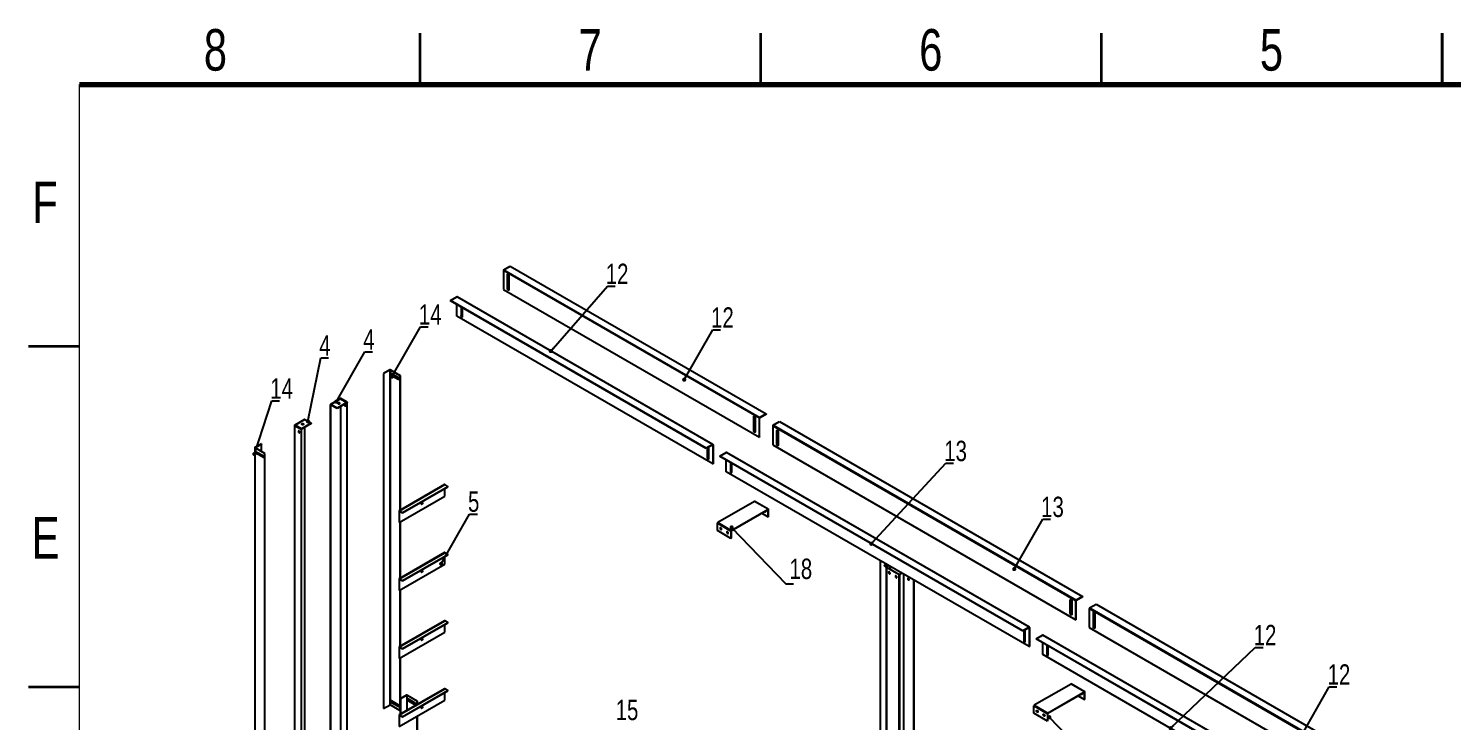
# Model space of a CAD drawing. Header units: millimetres. Extents: x 1982 to 4155, y 618 to 1642.
# Drawn here: x 1981.7 to 2238.1, y 852.7 to 977.5 of the extents above; entities that cross this region are included whole.
import ezdxf

# ---------------------------------------------------------------- set-up
doc = ezdxf.new("R2010")
doc.units = ezdxf.units.MM
doc.styles.add('SLDTEXTSTYLE0', font='TXT', dxfattribs={"width": 0.75})
doc.dimstyles.new('SLDDIMSTYLE0', dxfattribs={"dimscale": 1.5, "dimtxt": 2.116667, "dimasz": 1.5, "dimexe": 0, "dimexo": 0.0625, "dimgap": 0.529167, "dimtad": 1, "dimdec": 0, "dimlfac": 35, "dimrnd": 1e-09, "dimzin": 12, "dimdsep": 46, "dimtxsty": 'SLDTEXTSTYLE0', "dimcen": 0.09, "dimadec": 0, "dimazin": 3, "dimtfac": 1, "dimtdec": 0, "dimtofl": 0, "dimtmove": 0, "dimatfit": 3, "dimfxl": 1, "dimfrac": 2, "dimtolj": 1, "dimtzin": 12, "dimarcsym": 0})

msp = doc.modelspace()

# ---------------------------------------------------------------- linework, layer by layer
at = {"color": 7, "linetype": 'Continuous', "lineweight": 35}
for p, q in [((2052.268, 967.433), (2052.268, 976.632)), ((2113.595, 967.433), (2113.595, 976.632)), ((2174.923, 967.433), (2174.923, 976.632)), ((2236.251, 976.632), (2236.251, 967.433)), ((2236.251, 967.433), (2236.251, 976.632)), ((1990.94, 920.211), (1981.741, 920.211)), ((1990.94, 858.883), (1981.741, 858.883))]:
    msp.add_line(p, q, dxfattribs=at)
at = {"color": 7, "linetype": 'Continuous', "lineweight": 18}
msp.add_line((1990.94, 627.678), (1990.94, 967.433), dxfattribs=at)
at = {"color": 7, "linetype": 'Continuous', "lineweight": 70}
msp.add_line((1990.94, 967.433), (2481.562, 967.433), dxfattribs=at)
at = {"color": 7, "linetype": 'Continuous', "lineweight": 25}
for p, q in [((2113.318, 907.337), (2067.255, 933.929)), ((2067.255, 933.929), (2067.255, 930.508)), ((2067.323, 934.046), (2068.467, 934.707)), ((2067.323, 934.046), (2113.386, 907.455)), ((2068.036, 933.259), (2067.99, 933.233)), ((2067.99, 930.608), (2067.99, 933.233)), ((2068.036, 930.635), (2068.036, 933.259)), ((2068.467, 934.707), (2114.53, 908.115)), ((2068.036, 930.635), (2067.99, 930.608)), ((2068.248, 933.084), (2068.248, 930.46)), ((2057.709, 928.496), (2058.854, 929.157)), ((2057.709, 928.496), (2057.709, 928.444)), ((2103.772, 901.905), (2057.709, 928.496)), ((2103.772, 901.852), (2057.709, 928.444)), ((2104.917, 902.565), (2058.854, 929.157)), ((2104.965, 902.57), (2058.902, 929.162)), ((2067.255, 930.508), (2113.318, 903.916)), ((2058.876, 925.67), (2058.876, 927.77)), ((2104.939, 899.079), (2058.876, 925.67)), ((2059.611, 927.346), (2059.611, 925.771)), ((2059.611, 925.771), (2059.656, 925.797)), ((2059.656, 927.32), (2059.656, 925.797)), ((2059.869, 925.622), (2059.869, 927.197)), ((2046.781, 916.045), (2045.636, 915.385)), ((2045.636, 915.385), (2045.636, 855.089)), ((2045.636, 915.385), (2045.682, 915.358)), ((2046.826, 916.019), (2045.682, 915.358)), ((2045.682, 915.358), (2045.682, 855.063)), ((2046.826, 916.019), (2046.781, 916.045)), ((2046.826, 916.019), (2046.826, 855.723)), ((2046.871, 916.019), (2046.916, 916.045)), ((2046.871, 916.019), (2048.621, 915.008)), ((2046.871, 855.723), (2046.871, 916.019)), ((2046.916, 916.045), (2048.667, 915.035)), ((2048.318, 914.632), (2047.106, 915.332)), ((2047.106, 915.035), (2047.152, 915.061)), ((2047.106, 915.035), (2048.318, 914.335)), ((2047.152, 915.061), (2048.364, 914.361)), ((2048.318, 914.335), (2048.364, 914.361)), ((2048.621, 915.008), (2048.667, 915.035)), ((2048.621, 915.008), (2048.621, 890.723)), ((2048.667, 915.035), (2048.667, 890.749)), ((2037.877, 910.807), (2036.126, 909.796)), ((2037.924, 910.802), (2036.174, 909.791)), ((2039.069, 910.141), (2037.318, 909.131)), ((2037.902, 910.815), (2037.857, 910.841)), ((2037.857, 910.841), (2037.857, 910.795)), ((2037.902, 910.815), (2037.902, 910.81)), ((2037.924, 910.802), (2039.069, 910.141)), ((2037.947, 910.815), (2037.992, 910.841)), ((2039.091, 910.154), (2037.947, 910.815)), ((2037.947, 910.789), (2037.947, 910.815)), ((2039.137, 910.18), (2037.992, 910.841)), ((2039.069, 910.141), (2039.069, 910.089)), ((2039.137, 910.18), (2039.091, 910.154)), ((2039.091, 849.858), (2039.091, 910.154)), ((2039.137, 849.885), (2039.137, 910.18)), ((2036.152, 909.726), (2036.106, 909.752)), ((2036.106, 849.613), (2036.106, 909.752)), ((2036.152, 909.726), (2036.174, 909.739)), ((2036.152, 849.587), (2036.152, 909.726)), ((2037.318, 909.131), (2036.174, 909.791)), ((2036.174, 909.739), (2036.174, 909.791)), ((2037.318, 909.078), (2036.174, 909.739)), ((2039.069, 910.089), (2037.318, 909.078)), ((2037.318, 909.131), (2037.318, 909.078)), ((2037.902, 909.415), (2037.902, 850.597)), ((2037.947, 850.546), (2037.947, 909.441)), ((2112.371, 907.665), (2112.326, 907.638)), ((2112.326, 905.014), (2112.326, 907.638)), ((2112.371, 905.04), (2112.371, 907.665)), ((2114.53, 908.115), (2113.386, 907.455)), ((2114.53, 908.063), (2113.386, 907.402)), ((2114.53, 908.115), (2114.53, 908.063)), ((2029.63, 906.069), (2029.63, 845.773)), ((2029.704, 906.082), (2029.658, 906.108)), ((2029.704, 906.056), (2029.658, 906.03)), ((2029.658, 906.03), (2029.658, 845.734)), ((2029.658, 906.03), (2030.803, 905.369)), ((2031.429, 907.084), (2029.698, 906.085)), ((2029.704, 906.082), (2029.704, 906.078)), ((2029.704, 906.078), (2029.704, 906.056)), ((2029.704, 906.056), (2030.848, 905.396)), ((2031.477, 907.08), (2029.726, 906.069)), ((2030.871, 905.408), (2029.726, 906.069)), ((2029.726, 906.043), (2029.726, 906.069)), ((2030.803, 905.369), (2030.848, 905.396)), ((2030.803, 905.369), (2030.803, 845.074)), ((2030.848, 905.396), (2030.848, 845.1)), ((2030.871, 905.356), (2030.848, 905.369)), ((2032.621, 906.419), (2030.871, 905.408)), ((2032.621, 906.366), (2030.871, 905.356)), ((2030.871, 905.408), (2030.871, 905.356)), ((2031.454, 905.693), (2031.454, 846.875)), ((2031.477, 907.08), (2032.621, 906.419)), ((2032.621, 906.419), (2032.621, 906.366)), ((2112.371, 905.04), (2112.326, 905.014)), ((2112.583, 907.49), (2112.583, 904.865)), ((2113.364, 907.363), (2113.318, 907.337)), ((2113.318, 903.916), (2113.318, 907.337)), ((2113.364, 903.942), (2113.364, 907.363)), ((2113.386, 907.402), (2113.386, 907.455)), ((2170.291, 874.448), (2115.743, 905.938)), ((2115.743, 905.938), (2115.743, 902.516)), ((2115.81, 906.055), (2116.955, 906.716)), ((2115.81, 906.055), (2170.359, 874.565)), ((2116.523, 905.093), (2116.477, 905.067)), ((2116.477, 902.617), (2116.477, 905.067)), ((2116.523, 902.643), (2116.523, 905.093)), ((2116.955, 906.716), (2171.503, 875.226)), ((2023.663, 902.7), (2022.519, 902.039)), ((2023.708, 902.673), (2022.564, 902.013)), ((2023.663, 902.7), (2023.708, 902.673)), ((2023.708, 901.326), (2023.708, 902.673)), ((2104.917, 902.565), (2103.772, 901.905)), ((2104.917, 902.513), (2103.772, 901.852)), ((2104.917, 902.513), (2104.917, 902.565)), ((2104.917, 902.513), (2104.939, 902.5)), ((2104.939, 902.5), (2104.984, 902.526)), ((2104.939, 902.5), (2104.939, 899.079)), ((2104.984, 902.526), (2104.984, 899.105)), ((2113.364, 903.942), (2113.318, 903.916)), ((2115.743, 902.516), (2170.291, 871.026)), ((2116.523, 902.643), (2116.477, 902.617)), ((2116.735, 904.918), (2116.735, 902.468)), ((2022.49, 902), (2022.49, 841.704)), ((2022.564, 902.013), (2022.519, 902.039)), ((2022.564, 901.987), (2022.519, 901.961)), ((2024.269, 900.95), (2022.519, 901.961)), ((2022.519, 901.961), (2022.519, 841.665)), ((2022.564, 901.987), (2022.564, 902.013)), ((2024.314, 900.976), (2022.564, 901.987)), ((2022.754, 901.274), (2023.966, 900.574)), ((2022.799, 901.002), (2022.754, 900.976)), ((2023.966, 900.276), (2022.754, 900.976)), ((2024.011, 900.303), (2022.799, 901.002)), ((2023.708, 900.478), (2023.708, 900.723)), ((2024.011, 900.303), (2023.966, 900.276)), ((2024.314, 900.976), (2024.269, 900.95)), ((2024.269, 840.654), (2024.269, 900.95)), ((2024.314, 840.681), (2024.314, 900.976)), ((2103.772, 901.905), (2103.772, 901.852)), ((2103.947, 901.953), (2103.947, 900.177)), ((2103.947, 900.177), (2103.992, 900.203)), ((2103.992, 901.979), (2103.992, 900.203)), ((2104.204, 900.028), (2104.204, 902.102)), ((2106.197, 900.505), (2107.341, 901.166)), ((2106.197, 900.505), (2106.197, 900.453)), ((2160.745, 869.015), (2106.197, 900.505)), ((2160.745, 868.963), (2106.197, 900.453)), ((2161.889, 869.676), (2107.341, 901.166)), ((2161.937, 869.681), (2107.389, 901.171)), ((2104.939, 899.079), (2104.984, 899.105)), ((2107.363, 897.679), (2107.363, 899.779)), ((2161.912, 866.189), (2107.363, 897.679)), ((2108.098, 899.355), (2108.098, 897.78)), ((2108.098, 897.78), (2108.144, 897.806)), ((2108.144, 899.329), (2108.144, 897.806)), ((2108.356, 897.631), (2108.356, 899.206)), ((2056.65, 895.358), (2048.468, 890.634)), ((2048.516, 890.629), (2056.698, 895.353)), ((2049.054, 890.319), (2057.236, 895.042)), ((2049.054, 890.266), (2057.236, 894.99)), ((2057.236, 895.042), (2056.698, 895.353)), ((2057.236, 895.042), (2057.236, 894.99)), ((2048.494, 888.543), (2056.676, 893.266)), ((2056.676, 893.266), (2056.676, 894.666)), ((2112.463, 892.343), (2105.84, 888.52)), ((2114.887, 890.944), (2112.463, 892.343)), ((2114.935, 890.949), (2112.51, 892.348)), ((2048.494, 890.564), (2048.448, 890.59)), ((2048.448, 890.59), (2048.448, 888.569)), ((2048.494, 890.564), (2048.516, 890.577)), ((2048.494, 890.564), (2048.494, 888.543)), ((2048.516, 890.629), (2049.054, 890.319)), ((2048.516, 890.577), (2048.516, 890.629)), ((2048.516, 890.577), (2049.054, 890.266)), ((2049.054, 890.319), (2049.054, 890.266)), ((2108.265, 887.121), (2114.887, 890.944)), ((2108.265, 887.068), (2114.887, 890.891)), ((2113.742, 890.231), (2114.909, 889.557)), ((2114.887, 890.891), (2114.887, 890.944)), ((2114.887, 890.891), (2114.909, 890.878)), ((2114.909, 890.878), (2114.955, 890.905)), ((2114.909, 889.557), (2114.909, 890.878)), ((2114.955, 889.583), (2114.955, 890.905)), ((2048.448, 888.569), (2048.494, 888.543)), ((2048.621, 888.616), (2048.621, 878.475)), ((2048.667, 888.643), (2048.667, 878.501)), ((2108.197, 887.003), (2105.772, 888.403)), ((2105.772, 887.082), (2105.772, 888.403)), ((2108.197, 885.682), (2105.772, 887.082)), ((2105.84, 888.52), (2108.265, 887.121)), ((2108.265, 887.068), (2108.265, 887.121)), ((2114.955, 889.583), (2114.909, 889.557)), ((2108.242, 887.03), (2108.197, 887.003)), ((2108.197, 887.003), (2108.197, 885.682)), ((2108.197, 885.682), (2108.242, 885.708)), ((2108.242, 887.03), (2108.242, 885.708)), ((2056.65, 883.11), (2048.468, 878.386)), ((2048.516, 878.381), (2056.698, 883.105)), ((2049.054, 878.071), (2057.236, 882.794)), ((2049.054, 878.018), (2057.236, 882.742)), ((2056.676, 881.018), (2056.676, 882.418)), ((2057.236, 882.794), (2056.698, 883.105)), ((2057.236, 882.794), (2057.236, 882.742)), ((2048.494, 876.295), (2056.676, 881.018)), ((2135.088, 881.674), (2135.088, 821.674)), ((2136.158, 880.518), (2136.158, 820.222)), ((2136.186, 880.557), (2136.604, 880.799)), ((2136.231, 880.531), (2136.186, 880.557)), ((2136.231, 880.505), (2136.186, 880.479)), ((2136.186, 880.479), (2136.186, 820.183)), ((2136.186, 880.479), (2138.475, 879.158)), ((2136.231, 880.531), (2136.65, 880.773)), ((2136.231, 880.505), (2136.231, 880.531)), ((2136.231, 880.505), (2138.52, 879.184)), ((2136.884, 880.129), (2136.884, 880.638)), ((2136.912, 880.112), (2136.912, 880.621)), ((2138.983, 879.426), (2138.565, 879.184)), ((2139.029, 879.399), (2138.61, 879.158)), ((2048.494, 878.316), (2048.448, 878.342)), ((2048.448, 878.342), (2048.448, 876.321)), ((2048.494, 878.316), (2048.516, 878.329)), ((2048.494, 878.316), (2048.494, 876.295)), ((2048.516, 878.381), (2049.054, 878.071)), ((2048.516, 878.329), (2048.516, 878.381)), ((2048.516, 878.329), (2049.054, 878.018)), ((2049.054, 878.071), (2049.054, 878.018)), ((2138.52, 879.184), (2138.475, 879.158)), ((2138.475, 818.862), (2138.475, 879.158)), ((2138.565, 879.184), (2138.61, 879.158)), ((2138.61, 818.862), (2138.61, 879.158)), ((2139.262, 879.264), (2139.262, 819.239)), ((2139.307, 819.239), (2139.307, 879.239)), ((2141.058, 878.228), (2141.058, 818.228)), ((2141.103, 878.202), (2141.103, 818.254)), ((2048.448, 876.321), (2048.494, 876.295)), ((2048.621, 876.368), (2048.621, 866.227)), ((2048.667, 876.395), (2048.667, 866.253)), ((2169.344, 874.6), (2169.298, 874.574)), ((2169.298, 872.124), (2169.298, 874.574)), ((2169.344, 872.151), (2169.344, 874.6)), ((2169.556, 874.425), (2169.556, 871.976)), ((2170.336, 874.474), (2170.291, 874.448)), ((2170.291, 871.026), (2170.291, 874.448)), ((2170.336, 871.053), (2170.336, 874.474)), ((2171.503, 875.226), (2170.359, 874.565)), ((2171.503, 875.173), (2170.359, 874.513)), ((2170.359, 874.513), (2170.359, 874.565)), ((2171.503, 875.226), (2171.503, 875.173)), ((2169.344, 872.151), (2169.298, 872.124)), ((2218.778, 846.457), (2172.715, 873.048)), ((2172.715, 873.048), (2172.715, 869.627)), ((2172.783, 873.165), (2173.927, 873.826)), ((2172.783, 873.165), (2218.846, 846.574)), ((2173.496, 872.378), (2173.45, 872.352)), ((2173.45, 869.728), (2173.45, 872.352)), ((2173.496, 869.754), (2173.496, 872.378)), ((2173.708, 872.203), (2173.708, 869.579)), ((2173.927, 873.826), (2219.99, 847.235)), ((2056.65, 870.861), (2048.468, 866.138)), ((2048.516, 866.133), (2056.698, 870.857)), ((2049.054, 865.822), (2057.236, 870.546)), ((2049.054, 865.77), (2057.236, 870.493)), ((2056.676, 868.77), (2056.676, 870.17)), ((2057.236, 870.546), (2056.698, 870.857)), ((2057.236, 870.546), (2057.236, 870.493)), ((2161.889, 869.676), (2160.745, 869.015)), ((2161.889, 869.623), (2160.745, 868.963)), ((2160.965, 869.09), (2160.965, 867.313)), ((2161.177, 867.138), (2161.177, 869.212)), ((2161.889, 869.623), (2161.889, 869.676)), ((2161.889, 869.623), (2161.912, 869.61)), ((2161.912, 869.61), (2161.957, 869.637)), ((2161.912, 869.61), (2161.912, 866.189)), ((2161.957, 869.637), (2161.957, 866.215)), ((2170.336, 871.053), (2170.291, 871.026)), ((2172.715, 869.627), (2218.778, 843.035)), ((2173.496, 869.754), (2173.45, 869.728)), ((2048.494, 864.046), (2056.676, 868.77)), ((2160.745, 869.015), (2160.745, 868.963)), ((2160.919, 869.063), (2160.919, 867.287)), ((2160.919, 867.287), (2160.965, 867.313)), ((2163.169, 867.616), (2164.314, 868.276)), ((2209.232, 841.024), (2163.169, 867.616)), ((2163.169, 867.616), (2163.169, 867.563)), ((2209.232, 840.972), (2163.169, 867.563)), ((2210.377, 841.685), (2164.314, 868.276)), ((2164.336, 864.79), (2164.336, 866.89)), ((2210.425, 841.689), (2164.362, 868.281)), ((2048.494, 866.068), (2048.448, 866.094)), ((2048.448, 866.094), (2048.448, 864.073)), ((2048.448, 864.073), (2048.494, 864.046)), ((2048.494, 866.068), (2048.516, 866.081)), ((2048.494, 866.068), (2048.494, 864.046)), ((2048.516, 866.133), (2049.054, 865.822)), ((2048.516, 866.081), (2048.516, 866.133)), ((2048.516, 866.081), (2049.054, 865.77)), ((2048.621, 864.12), (2048.621, 854.713)), ((2048.667, 864.146), (2048.667, 854.739)), ((2049.054, 865.822), (2049.054, 865.77)), ((2161.912, 866.189), (2161.957, 866.215)), ((2210.399, 838.198), (2164.336, 864.79)), ((2165.071, 866.465), (2165.071, 864.89)), ((2165.071, 864.89), (2165.116, 864.917)), ((2165.116, 866.439), (2165.116, 864.917)), ((2165.328, 864.742), (2165.328, 866.317)), ((2169.435, 859.454), (2162.813, 855.631)), ((2171.859, 858.054), (2169.435, 859.454)), ((2171.907, 858.059), (2169.483, 859.459)), ((2048.318, 855.736), (2047.106, 856.436)), ((2056.65, 858.613), (2048.468, 853.89)), ((2048.494, 851.798), (2056.676, 856.522)), ((2048.516, 853.885), (2056.698, 858.609)), ((2049.808, 857.445), (2048.667, 856.786)), ((2048.667, 856.782), (2048.709, 856.758)), ((2049.854, 857.418), (2048.709, 856.758)), ((2048.709, 856.758), (2048.709, 854.029)), ((2049.054, 853.574), (2057.236, 858.298)), ((2049.054, 853.522), (2057.236, 858.245)), ((2049.854, 857.418), (2049.808, 857.445)), ((2049.854, 857.418), (2049.854, 854.69)), ((2049.898, 857.418), (2049.944, 857.445)), ((2049.898, 857.418), (2051.649, 856.408)), ((2049.898, 854.716), (2049.898, 857.418)), ((2049.944, 857.445), (2051.694, 856.434)), ((2051.346, 856.032), (2050.134, 856.731)), ((2050.134, 856.434), (2050.179, 856.46)), ((2050.134, 856.434), (2051.346, 855.734)), ((2050.179, 856.46), (2051.391, 855.761)), ((2051.649, 856.408), (2051.694, 856.434)), ((2051.649, 856.408), (2051.649, 855.726)), ((2051.694, 856.434), (2051.694, 855.752)), ((2056.676, 856.522), (2056.676, 857.922)), ((2057.236, 858.298), (2056.698, 858.609)), ((2057.236, 858.298), (2057.236, 858.245)), ((2165.237, 854.231), (2171.859, 858.054)), ((2165.237, 854.179), (2171.859, 858.002)), ((2170.715, 857.341), (2171.882, 856.667)), ((2171.859, 858.002), (2171.859, 858.054)), ((2171.859, 858.002), (2171.882, 857.989)), ((2171.882, 857.989), (2171.927, 858.015)), ((2171.882, 856.667), (2171.882, 857.989)), ((2171.927, 856.694), (2171.882, 856.667)), ((2171.927, 856.694), (2171.927, 858.015)), ((2045.636, 855.089), (2045.682, 855.063)), ((2045.682, 855.063), (2046.826, 855.723)), ((2048.621, 854.713), (2046.871, 855.723)), ((2047.106, 856.139), (2047.152, 856.165)), ((2047.106, 856.139), (2048.318, 855.439)), ((2047.152, 856.165), (2048.364, 855.465)), ((2048.318, 855.439), (2048.364, 855.465)), ((2048.494, 853.82), (2048.448, 853.846)), ((2048.448, 853.846), (2048.448, 851.825)), ((2048.494, 853.82), (2048.516, 853.833)), ((2048.494, 853.82), (2048.494, 851.798)), ((2048.516, 853.885), (2049.054, 853.574)), ((2048.516, 853.833), (2048.516, 853.885)), ((2048.516, 853.833), (2049.054, 853.522)), ((2048.621, 854.713), (2048.667, 854.739)), ((2048.664, 854.737), (2048.664, 854.003)), ((2051.346, 855.734), (2051.391, 855.761)), ((2165.169, 854.114), (2162.745, 855.513)), ((2162.745, 854.192), (2162.745, 855.513)), ((2165.169, 852.792), (2162.745, 854.192)), ((2162.813, 855.631), (2165.237, 854.231)), ((2165.215, 854.14), (2165.169, 854.114)), ((2165.169, 854.114), (2165.169, 852.792)), ((2165.215, 854.14), (2165.215, 852.819)), ((2165.237, 854.179), (2165.237, 854.231)), ((2049.054, 853.574), (2049.054, 853.522)), ((2051.649, 853.62), (2051.649, 843.478)), ((2051.694, 853.646), (2051.694, 843.504)), ((2165.169, 852.792), (2165.215, 852.819))]:
    msp.add_line(p, q, dxfattribs=at)
at = {"color": 7, "linetype": 'Continuous', "lineweight": 25, "flags": 128}
for points in [[(2067.99, 933.233), (2067.996, 933.275), (2068.015, 933.306), (2068.043, 933.323), (2068.079, 933.323), (2068.119, 933.307), (2068.159, 933.277), (2068.195, 933.235), (2068.223, 933.186), (2068.241, 933.134), (2068.248, 933.084)], [(2068.036, 933.259), (2068.042, 933.301), (2068.053, 933.324)], [(2068.23, 930.394), (2068.204, 930.396), (2068.164, 930.411), (2068.125, 930.442), (2068.089, 930.484), (2068.06, 930.533), (2068.042, 930.585), (2068.036, 930.635)], [(2068.248, 930.46), (2068.241, 930.417), (2068.223, 930.386), (2068.195, 930.37), (2068.159, 930.37), (2068.119, 930.385), (2068.079, 930.415), (2068.043, 930.457), (2068.015, 930.507), (2067.996, 930.559), (2067.99, 930.608)], [(2059.611, 925.771), (2059.617, 925.721), (2059.636, 925.669), (2059.664, 925.62), (2059.7, 925.578), (2059.74, 925.548), (2059.78, 925.532), (2059.815, 925.533), (2059.844, 925.549), (2059.862, 925.58), (2059.869, 925.622)], [(2059.656, 925.797), (2059.663, 925.748), (2059.681, 925.696), (2059.709, 925.646), (2059.745, 925.604), (2059.785, 925.574), (2059.825, 925.559), (2059.851, 925.557)], [(2047.106, 915.332), (2047.066, 915.348), (2047.031, 915.347), (2047.002, 915.331), (2046.984, 915.3), (2046.977, 915.258), (2046.984, 915.208), (2047.002, 915.156), (2047.031, 915.107), (2047.066, 915.065), (2047.106, 915.035)], [(2047.041, 915.349), (2047.029, 915.326), (2047.023, 915.284), (2047.029, 915.234), (2047.047, 915.182), (2047.076, 915.133), (2047.112, 915.091), (2047.152, 915.061)], [(2048.318, 914.335), (2048.358, 914.319), (2048.394, 914.319), (2048.423, 914.336), (2048.441, 914.367), (2048.447, 914.409), (2048.441, 914.459), (2048.423, 914.511), (2048.394, 914.56), (2048.358, 914.602), (2048.318, 914.632)], [(2048.364, 914.361), (2048.404, 914.345), (2048.429, 914.344)], [(2037.75, 909.931), (2037.782, 909.956), (2037.8, 909.986), (2037.802, 910.017), (2037.788, 910.047), (2037.759, 910.074), (2037.718, 910.094), (2037.669, 910.107), (2037.615, 910.11), (2037.561, 910.105), (2037.513, 910.09), (2037.475, 910.068), (2037.449, 910.04), (2037.439, 910.009), (2037.445, 909.978), (2037.467, 909.949), (2037.503, 909.926), (2037.549, 909.909), (2037.601, 909.901), (2037.655, 909.902), (2037.707, 909.912), (2037.75, 909.931)], [(2037.798, 909.979), (2037.788, 909.995), (2037.759, 910.021), (2037.718, 910.042), (2037.669, 910.054), (2037.615, 910.058), (2037.561, 910.052), (2037.513, 910.037), (2037.475, 910.015), (2037.449, 909.988), (2037.445, 909.979)], [(2038.871, 909.581), (2038.866, 909.54), (2038.849, 909.51), (2038.823, 909.493), (2038.79, 909.49), (2038.752, 909.501), (2038.714, 909.527), (2038.678, 909.564), (2038.648, 909.609), (2038.627, 909.658), (2038.615, 909.707), (2038.615, 909.751), (2038.627, 909.787), (2038.648, 909.811), (2038.678, 909.821), (2038.714, 909.817), (2038.752, 909.798), (2038.79, 909.767), (2038.823, 909.725), (2038.849, 909.678), (2038.866, 909.628), (2038.871, 909.581)], [(2038.854, 909.516), (2038.835, 909.516), (2038.798, 909.528), (2038.759, 909.553), (2038.724, 909.59), (2038.694, 909.635), (2038.672, 909.684), (2038.661, 909.733), (2038.661, 909.777), (2038.672, 909.813), (2038.677, 909.821)], [(2112.326, 907.638), (2112.332, 907.681), (2112.35, 907.712), (2112.379, 907.728), (2112.415, 907.729), (2112.455, 907.713), (2112.494, 907.683), (2112.53, 907.641), (2112.559, 907.591), (2112.577, 907.539), (2112.583, 907.49)], [(2112.371, 907.665), (2112.378, 907.707), (2112.389, 907.73)], [(2030.583, 904.796), (2030.577, 904.843), (2030.561, 904.893), (2030.535, 904.94), (2030.501, 904.982), (2030.464, 905.013), (2030.426, 905.032), (2030.39, 905.037), (2030.36, 905.026), (2030.338, 905.002), (2030.327, 904.966), (2030.327, 904.922), (2030.338, 904.873), (2030.36, 904.824), (2030.39, 904.779), (2030.426, 904.742), (2030.464, 904.717), (2030.501, 904.705), (2030.535, 904.708), (2030.561, 904.725), (2030.577, 904.756), (2030.583, 904.796)], [(2030.389, 905.036), (2030.384, 905.028), (2030.372, 904.992), (2030.372, 904.948), (2030.384, 904.899), (2030.405, 904.85), (2030.435, 904.805), (2030.471, 904.768), (2030.509, 904.743), (2030.547, 904.731), (2030.565, 904.731)], [(2031.235, 906.17), (2031.191, 906.151), (2031.14, 906.141), (2031.086, 906.14), (2031.033, 906.148), (2030.987, 906.164), (2030.952, 906.188), (2030.93, 906.217), (2030.924, 906.248), (2030.934, 906.279), (2030.959, 906.306), (2030.998, 906.329), (2031.046, 906.343), (2031.099, 906.349), (2031.153, 906.346), (2031.203, 906.333), (2031.244, 906.313), (2031.273, 906.286), (2031.287, 906.256), (2031.285, 906.224), (2031.267, 906.195), (2031.235, 906.17)], [(2030.977, 906.266), (2030.945, 906.241), (2030.93, 906.218)], [(2031.282, 906.218), (2031.282, 906.219), (2031.26, 906.247), (2031.225, 906.271), (2031.179, 906.288), (2031.126, 906.296), (2031.072, 906.295), (2031.021, 906.284), (2030.977, 906.266)], [(2112.583, 904.865), (2112.577, 904.823), (2112.559, 904.792), (2112.53, 904.776), (2112.494, 904.775), (2112.455, 904.791), (2112.415, 904.821), (2112.379, 904.863), (2112.35, 904.912), (2112.332, 904.964), (2112.326, 905.014)], [(2112.565, 904.8), (2112.54, 904.801), (2112.5, 904.817), (2112.46, 904.847), (2112.424, 904.889), (2112.396, 904.939), (2112.378, 904.991), (2112.371, 905.04)], [(2116.477, 905.067), (2116.484, 905.109), (2116.502, 905.14), (2116.531, 905.156), (2116.566, 905.157), (2116.606, 905.141), (2116.646, 905.111), (2116.682, 905.069), (2116.71, 905.02), (2116.729, 904.968), (2116.735, 904.918)], [(2116.523, 905.093), (2116.529, 905.135), (2116.541, 905.158)], [(2116.735, 902.468), (2116.729, 902.426), (2116.71, 902.395), (2116.682, 902.379), (2116.646, 902.378), (2116.606, 902.394), (2116.566, 902.424), (2116.531, 902.466), (2116.502, 902.516), (2116.484, 902.568), (2116.477, 902.617)], [(2116.717, 902.403), (2116.692, 902.405), (2116.652, 902.42), (2116.612, 902.451), (2116.576, 902.492), (2116.548, 902.542), (2116.529, 902.594), (2116.523, 902.643)], [(2022.754, 900.976), (2022.714, 901.006), (2022.678, 901.048), (2022.65, 901.098), (2022.631, 901.15), (2022.625, 901.199), (2022.631, 901.242), (2022.65, 901.272), (2022.678, 901.289), (2022.714, 901.289), (2022.754, 901.274)], [(2022.799, 901.002), (2022.759, 901.033), (2022.724, 901.075), (2022.695, 901.124), (2022.677, 901.176), (2022.67, 901.225), (2022.677, 901.268), (2022.688, 901.291)], [(2023.966, 900.574), (2024.006, 900.544), (2024.042, 900.502), (2024.07, 900.452), (2024.088, 900.4), (2024.095, 900.351), (2024.088, 900.308), (2024.07, 900.278), (2024.042, 900.261), (2024.006, 900.261), (2023.966, 900.276)], [(2024.077, 900.285), (2024.051, 900.287), (2024.011, 900.303)], [(2103.947, 900.177), (2103.953, 900.127), (2103.971, 900.075), (2104, 900.026), (2104.036, 899.984), (2104.075, 899.954), (2104.115, 899.938), (2104.151, 899.938), (2104.18, 899.955), (2104.198, 899.986), (2104.204, 900.028)], [(2103.992, 900.203), (2103.998, 900.153), (2104.017, 900.101), (2104.045, 900.052), (2104.081, 900.01), (2104.121, 899.98), (2104.161, 899.964), (2104.186, 899.963)], [(2108.098, 897.78), (2108.105, 897.73), (2108.123, 897.678), (2108.151, 897.629), (2108.187, 897.587), (2108.227, 897.557), (2108.267, 897.541), (2108.303, 897.542), (2108.331, 897.558), (2108.35, 897.589), (2108.356, 897.631)], [(2108.144, 897.806), (2108.15, 897.757), (2108.168, 897.705), (2108.197, 897.655), (2108.233, 897.613), (2108.273, 897.583), (2108.312, 897.567), (2108.338, 897.566)], [(2052.585, 892.068), (2052.617, 892.08), (2052.645, 892.079), (2052.667, 892.064), (2052.68, 892.037), (2052.683, 892.002), (2052.675, 891.961), (2052.657, 891.919), (2052.632, 891.881), (2052.601, 891.851), (2052.568, 891.833), (2052.538, 891.827), (2052.512, 891.835), (2052.495, 891.856), (2052.487, 891.888), (2052.489, 891.927), (2052.502, 891.969), (2052.524, 892.009), (2052.553, 892.043), (2052.585, 892.068)], [(2052.496, 891.853), (2052.507, 891.854), (2052.539, 891.867)], [(2052.539, 891.867), (2052.571, 891.891), (2052.6, 891.926), (2052.622, 891.966), (2052.635, 892.008), (2052.637, 892.047), (2052.629, 892.078), (2052.628, 892.081)], [(2114.303, 890.458), (2114.265, 890.487), (2114.238, 890.517)], [(2114.414, 890.618), (2114.415, 890.617), (2114.429, 890.567), (2114.432, 890.522), (2114.423, 890.483), (2114.404, 890.456), (2114.376, 890.442), (2114.341, 890.443), (2114.303, 890.458)], [(2106.378, 887.58), (2106.341, 887.596), (2106.306, 887.596), (2106.278, 887.582), (2106.259, 887.555), (2106.25, 887.517), (2106.253, 887.471), (2106.267, 887.422), (2106.291, 887.373), (2106.323, 887.33), (2106.359, 887.296), (2106.398, 887.273), (2106.434, 887.265), (2106.466, 887.272), (2106.49, 887.293), (2106.504, 887.326), (2106.507, 887.368), (2106.498, 887.417), (2106.479, 887.466), (2106.451, 887.513), (2106.416, 887.552), (2106.378, 887.58)], [(2106.313, 887.597), (2106.304, 887.581), (2106.295, 887.543), (2106.298, 887.497), (2106.312, 887.448), (2106.336, 887.399), (2106.368, 887.356), (2106.405, 887.322), (2106.443, 887.3), (2106.48, 887.291), (2106.489, 887.292)], [(2107.591, 886.88), (2107.553, 886.896), (2107.518, 886.897), (2107.49, 886.883), (2107.471, 886.855), (2107.462, 886.817), (2107.465, 886.771), (2107.479, 886.722), (2107.503, 886.673), (2107.535, 886.63), (2107.571, 886.596), (2107.61, 886.574), (2107.647, 886.565), (2107.678, 886.572), (2107.702, 886.593), (2107.716, 886.626), (2107.719, 886.669), (2107.711, 886.717), (2107.691, 886.766), (2107.663, 886.813), (2107.629, 886.852), (2107.591, 886.88)], [(2107.525, 886.898), (2107.516, 886.882), (2107.508, 886.843), (2107.511, 886.797), (2107.525, 886.748), (2107.549, 886.7), (2107.58, 886.656), (2107.617, 886.622), (2107.655, 886.6), (2107.692, 886.592), (2107.702, 886.592)], [(2052.585, 879.82), (2052.617, 879.832), (2052.645, 879.831), (2052.667, 879.816), (2052.68, 879.789), (2052.683, 879.753), (2052.675, 879.713), (2052.657, 879.671), (2052.632, 879.633), (2052.601, 879.603), (2052.568, 879.585), (2052.538, 879.579), (2052.512, 879.587), (2052.495, 879.608), (2052.487, 879.64), (2052.489, 879.679), (2052.502, 879.721), (2052.524, 879.761), (2052.553, 879.795), (2052.585, 879.82)], [(2052.496, 879.605), (2052.507, 879.606), (2052.539, 879.619)], [(2052.539, 879.619), (2052.571, 879.643), (2052.6, 879.678), (2052.622, 879.718), (2052.635, 879.76), (2052.637, 879.798), (2052.629, 879.83), (2052.628, 879.833)], [(2135.868, 880.82), (2135.874, 880.86), (2135.89, 880.891), (2135.916, 880.908), (2135.95, 880.911), (2135.987, 880.899), (2136.025, 880.874), (2136.061, 880.837), (2136.091, 880.792), (2136.113, 880.743), (2136.124, 880.694), (2136.124, 880.65), (2136.113, 880.614), (2136.091, 880.59), (2136.061, 880.579), (2136.025, 880.584), (2135.987, 880.603), (2135.95, 880.634), (2135.916, 880.676), (2135.89, 880.723), (2135.874, 880.773), (2135.868, 880.82)], [(2135.931, 880.911), (2135.931, 880.91), (2135.917, 880.877), (2135.914, 880.835), (2135.922, 880.787), (2135.941, 880.737), (2135.97, 880.691), (2136.004, 880.651), (2136.042, 880.623)], [(2136.042, 880.623), (2136.08, 880.608), (2136.108, 880.606)], [(2136.724, 879.32), (2136.762, 879.304), (2136.797, 879.304), (2136.825, 879.317), (2136.844, 879.345), (2136.852, 879.383), (2136.85, 879.429), (2136.836, 879.478), (2136.812, 879.527), (2136.78, 879.57), (2136.743, 879.604), (2136.705, 879.627), (2136.668, 879.635), (2136.636, 879.628), (2136.613, 879.607), (2136.598, 879.574), (2136.596, 879.531), (2136.604, 879.483), (2136.623, 879.434), (2136.651, 879.387), (2136.686, 879.348), (2136.724, 879.32)], [(2136.659, 879.634), (2136.658, 879.633), (2136.644, 879.6), (2136.641, 879.558), (2136.65, 879.509), (2136.669, 879.46), (2136.697, 879.414), (2136.732, 879.374), (2136.77, 879.346)], [(2136.77, 879.346), (2136.807, 879.331), (2136.835, 879.329)], [(2137.936, 878.62), (2137.974, 878.605), (2138.009, 878.604), (2138.037, 878.618), (2138.056, 878.645), (2138.065, 878.683), (2138.062, 878.729), (2138.048, 878.779), (2138.024, 878.827), (2137.992, 878.87), (2137.955, 878.905), (2137.917, 878.927), (2137.88, 878.935), (2137.849, 878.928), (2137.825, 878.907), (2137.811, 878.874), (2137.808, 878.832), (2137.816, 878.783), (2137.836, 878.734), (2137.864, 878.688), (2137.898, 878.648), (2137.936, 878.62)], [(2137.871, 878.934), (2137.87, 878.934), (2137.856, 878.9), (2137.853, 878.858), (2137.862, 878.81), (2137.881, 878.76), (2137.909, 878.714), (2137.944, 878.675), (2137.982, 878.646)], [(2137.982, 878.646), (2138.02, 878.631), (2138.047, 878.629)], [(2140.277, 878.274), (2140.272, 878.322), (2140.255, 878.371), (2140.229, 878.419), (2140.196, 878.46), (2140.158, 878.491), (2140.12, 878.51), (2140.084, 878.515), (2140.054, 878.504), (2140.032, 878.48), (2140.021, 878.444), (2140.021, 878.4), (2140.032, 878.351), (2140.054, 878.302), (2140.084, 878.257), (2140.12, 878.22), (2140.158, 878.195), (2140.196, 878.183), (2140.229, 878.186), (2140.255, 878.204), (2140.272, 878.234), (2140.277, 878.274)], [(2140.083, 878.515), (2140.082, 878.514), (2140.068, 878.481), (2140.065, 878.438), (2140.074, 878.39), (2140.093, 878.34), (2140.121, 878.294), (2140.156, 878.255), (2140.194, 878.226)], [(2140.194, 878.226), (2140.232, 878.211), (2140.259, 878.209)], [(2169.298, 874.574), (2169.305, 874.616), (2169.323, 874.647), (2169.351, 874.664), (2169.387, 874.664), (2169.427, 874.648), (2169.467, 874.618), (2169.503, 874.576), (2169.531, 874.527), (2169.55, 874.475), (2169.556, 874.425)], [(2169.344, 874.6), (2169.35, 874.643), (2169.362, 874.665)], [(2169.556, 871.976), (2169.55, 871.933), (2169.531, 871.902), (2169.503, 871.886), (2169.467, 871.886), (2169.427, 871.901), (2169.387, 871.931), (2169.351, 871.973), (2169.323, 872.023), (2169.305, 872.075), (2169.298, 872.124)], [(2169.538, 871.91), (2169.512, 871.912), (2169.473, 871.927), (2169.433, 871.958), (2169.397, 872), (2169.368, 872.049), (2169.35, 872.101), (2169.344, 872.151)], [(2173.45, 872.352), (2173.456, 872.394), (2173.475, 872.425), (2173.503, 872.442), (2173.539, 872.442), (2173.579, 872.427), (2173.619, 872.396), (2173.655, 872.354), (2173.683, 872.305), (2173.701, 872.253), (2173.708, 872.203)], [(2173.496, 872.378), (2173.502, 872.421), (2173.513, 872.444)], [(2173.708, 869.579), (2173.701, 869.537), (2173.683, 869.506), (2173.655, 869.489), (2173.619, 869.489), (2173.579, 869.504), (2173.539, 869.535), (2173.503, 869.577), (2173.475, 869.626), (2173.456, 869.678), (2173.45, 869.728)], [(2173.69, 869.514), (2173.664, 869.515), (2173.624, 869.531), (2173.585, 869.561), (2173.549, 869.603), (2173.52, 869.652), (2173.502, 869.704), (2173.496, 869.754)], [(2052.585, 867.572), (2052.617, 867.584), (2052.645, 867.583), (2052.667, 867.568), (2052.68, 867.541), (2052.683, 867.505), (2052.675, 867.464), (2052.657, 867.423), (2052.632, 867.385), (2052.601, 867.355), (2052.568, 867.336), (2052.538, 867.331), (2052.512, 867.339), (2052.495, 867.36), (2052.487, 867.392), (2052.489, 867.431), (2052.502, 867.473), (2052.524, 867.513), (2052.553, 867.547), (2052.585, 867.572)], [(2052.496, 867.357), (2052.507, 867.358), (2052.539, 867.371)], [(2052.539, 867.371), (2052.571, 867.395), (2052.6, 867.429), (2052.622, 867.47), (2052.635, 867.511), (2052.637, 867.55), (2052.629, 867.582), (2052.628, 867.585)], [(2160.919, 867.287), (2160.925, 867.237), (2160.944, 867.185), (2160.972, 867.136), (2161.008, 867.094), (2161.048, 867.064), (2161.088, 867.048), (2161.124, 867.049), (2161.152, 867.065), (2161.17, 867.096), (2161.177, 867.138)], [(2160.965, 867.313), (2160.971, 867.264), (2160.989, 867.212), (2161.018, 867.162), (2161.054, 867.121), (2161.093, 867.09), (2161.133, 867.075), (2161.159, 867.073)], [(2165.071, 864.89), (2165.077, 864.841), (2165.095, 864.789), (2165.124, 864.739), (2165.16, 864.698), (2165.2, 864.667), (2165.239, 864.652), (2165.275, 864.652), (2165.304, 864.668), (2165.322, 864.699), (2165.328, 864.742)], [(2165.116, 864.917), (2165.123, 864.867), (2165.141, 864.815), (2165.169, 864.766), (2165.205, 864.724), (2165.245, 864.694), (2165.285, 864.678), (2165.311, 864.676)], [(2047.106, 856.436), (2047.066, 856.452), (2047.031, 856.451), (2047.002, 856.435), (2046.984, 856.404), (2046.977, 856.362), (2046.984, 856.312), (2047.002, 856.26), (2047.031, 856.211), (2047.066, 856.169), (2047.106, 856.139)], [(2047.041, 856.453), (2047.029, 856.43), (2047.023, 856.388), (2047.029, 856.338), (2047.047, 856.286), (2047.076, 856.237), (2047.112, 856.195), (2047.152, 856.165)], [(2050.134, 856.731), (2050.094, 856.747), (2050.058, 856.747), (2050.029, 856.73), (2050.011, 856.699), (2050.005, 856.657), (2050.011, 856.608), (2050.029, 856.556), (2050.058, 856.506), (2050.094, 856.464), (2050.134, 856.434)], [(2050.068, 856.749), (2050.057, 856.726), (2050.05, 856.683), (2050.057, 856.634), (2050.075, 856.582), (2050.103, 856.532), (2050.139, 856.491), (2050.179, 856.46)], [(2171.387, 857.729), (2171.396, 857.702), (2171.404, 857.654), (2171.401, 857.612), (2171.387, 857.578), (2171.363, 857.558), (2171.332, 857.551), (2171.295, 857.559), (2171.257, 857.581), (2171.22, 857.615), (2171.21, 857.627)], [(2048.318, 855.439), (2048.358, 855.423), (2048.394, 855.424), (2048.423, 855.44), (2048.441, 855.471), (2048.447, 855.513), (2048.441, 855.563), (2048.423, 855.615), (2048.394, 855.664), (2048.358, 855.706), (2048.318, 855.736)], [(2048.364, 855.465), (2048.404, 855.449), (2048.429, 855.448)], [(2051.346, 855.734), (2051.386, 855.719), (2051.422, 855.719), (2051.45, 855.735), (2051.468, 855.766), (2051.475, 855.809), (2051.468, 855.858), (2051.45, 855.91), (2051.422, 855.96), (2051.386, 856.001), (2051.346, 856.032)], [(2051.391, 855.761), (2051.431, 855.745), (2051.457, 855.743)], [(2052.585, 855.324), (2052.617, 855.336), (2052.645, 855.335), (2052.667, 855.32), (2052.68, 855.293), (2052.683, 855.257), (2052.675, 855.216), (2052.657, 855.175), (2052.632, 855.137), (2052.601, 855.107), (2052.568, 855.088), (2052.538, 855.083), (2052.512, 855.091), (2052.495, 855.112), (2052.487, 855.144), (2052.489, 855.183), (2052.502, 855.225), (2052.524, 855.265), (2052.553, 855.299), (2052.585, 855.324)], [(2052.496, 855.109), (2052.507, 855.11), (2052.539, 855.122)], [(2052.539, 855.122), (2052.571, 855.147), (2052.6, 855.181), (2052.622, 855.222), (2052.635, 855.263), (2052.637, 855.302), (2052.629, 855.334), (2052.628, 855.337)], [(2163.351, 854.691), (2163.389, 854.662), (2163.424, 854.623), (2163.452, 854.577), (2163.471, 854.527), (2163.48, 854.479), (2163.477, 854.436), (2163.463, 854.403), (2163.439, 854.382), (2163.407, 854.376), (2163.37, 854.384), (2163.332, 854.406), (2163.295, 854.44), (2163.263, 854.483), (2163.24, 854.532), (2163.226, 854.581), (2163.223, 854.627), (2163.231, 854.665), (2163.25, 854.693), (2163.279, 854.707), (2163.313, 854.706), (2163.351, 854.691)], [(2163.285, 854.708), (2163.285, 854.707), (2163.271, 854.674), (2163.268, 854.631), (2163.277, 854.583), (2163.296, 854.534), (2163.324, 854.487), (2163.359, 854.448), (2163.397, 854.419)], [(2163.397, 854.419), (2163.435, 854.404), (2163.462, 854.402)], [(2164.563, 853.991), (2164.601, 853.962), (2164.636, 853.923), (2164.664, 853.877), (2164.683, 853.827), (2164.692, 853.779), (2164.689, 853.737), (2164.675, 853.703), (2164.651, 853.683), (2164.619, 853.676), (2164.582, 853.684), (2164.544, 853.706), (2164.507, 853.74), (2164.476, 853.784), (2164.452, 853.832), (2164.438, 853.882), (2164.435, 853.927), (2164.443, 853.966), (2164.463, 853.993), (2164.491, 854.007), (2164.525, 854.006), (2164.563, 853.991)], [(2164.498, 854.008), (2164.497, 854.007), (2164.483, 853.974), (2164.48, 853.931), (2164.489, 853.883), (2164.508, 853.834), (2164.536, 853.787), (2164.571, 853.748), (2164.609, 853.72)], [(2164.609, 853.72), (2164.647, 853.704), (2164.674, 853.703)]]:
    msp.add_lwpolyline(points, dxfattribs=at)
at = {"color": 7, "linetype": 'Continuous', "lineweight": 25}
for centre, radius, start, end in [((2067.402, 933.922), 0.147, 122.60678, 177.39322), ((2058.882, 929.118), 0.0482, 65.70756, 125.60407), ((2046.849, 915.914), 0.147, 62.61112, 117.38888), ((2046.849, 915.976), 0.0485, 62.60791, 117.38674), ((2037.924, 910.71), 0.147, 62.60934, 117.39066), ((2037.894, 910.774), 0.0374, 78.14868, 118.61819), ((2037.924, 910.772), 0.0485, 62.60866, 117.39669), ((2037.889, 910.743), 0.0687, 59.09409, 79.11478), ((2036.148, 909.759), 0.0419, 50.79394, 189.21681), ((2036.165, 909.728), 0.0138, 50.80372, 189.23915), ((2029.673, 906.069), 0.0419, 110.78466, 249.21666), ((2029.709, 906.069), 0.0138, 110.77903, 249.2049), ((2029.691, 906.01), 0.0687, 59.09409, 79.11478), ((2031.449, 907.04), 0.0482, 54.37896, 114.30736), ((2113.465, 907.331), 0.147, 122.60678, 177.39322), ((2113.412, 907.361), 0.0485, 122.60531, 177.38933), ((2115.89, 905.931), 0.147, 122.60678, 177.39322), ((2104.943, 902.533), 0.0419, 350.78738, 129.20187), ((2104.925, 902.502), 0.0138, 350.7949, 129.21041), ((2022.533, 902), 0.0419, 110.78008, 249.21992), ((2022.569, 902), 0.0138, 110.77924, 249.23682), ((2107.369, 901.127), 0.0482, 65.70756, 125.60407), ((2056.67, 895.314), 0.0482, 54.37774, 114.31267), ((2112.491, 892.304), 0.0482, 65.6914, 125.62022), ((2048.489, 890.597), 0.0419, 50.79394, 189.21681), ((2048.507, 890.566), 0.0138, 50.80588, 189.22093), ((2114.419, 890.628), 0.161, 212.0154, 268.99041), ((2114.913, 890.911), 0.0419, 350.7893, 129.19995), ((2114.896, 890.881), 0.0138, 350.78559, 129.21972), ((2105.92, 888.396), 0.147, 122.60663, 177.39381), ((2108.344, 886.997), 0.147, 122.60663, 177.39381), ((2108.291, 887.028), 0.0485, 122.59833, 177.39631), ((2056.67, 883.066), 0.0482, 54.37774, 114.31267), ((2136.201, 880.518), 0.0419, 110.78257, 249.21743), ((2136.236, 880.518), 0.0138, 110.77122, 249.22878), ((2048.489, 878.349), 0.0419, 50.79848, 189.21227), ((2048.507, 878.318), 0.0138, 50.83873, 189.18808), ((2138.542, 879.289), 0.147, 242.609, 297.391), ((2138.542, 879.227), 0.0485, 242.60257, 297.39743), ((2170.438, 874.441), 0.147, 122.60678, 177.39322), ((2170.385, 874.472), 0.0485, 122.60531, 177.38933), ((2172.862, 873.041), 0.147, 122.60678, 177.39322), ((2056.67, 870.818), 0.0482, 54.37774, 114.31267), ((2161.916, 869.643), 0.0419, 350.78738, 129.20187), ((2161.898, 869.613), 0.0138, 350.7949, 129.21041), ((2164.342, 868.237), 0.0482, 65.70756, 125.60407), ((2048.489, 866.101), 0.0419, 50.79621, 189.21454), ((2048.507, 866.07), 0.0138, 50.79718, 189.21357), ((2169.463, 859.415), 0.0482, 65.6914, 125.62022), ((2049.876, 857.314), 0.147, 62.60704, 117.39296), ((2049.876, 857.375), 0.0485, 62.60146, 117.39319), ((2056.67, 858.569), 0.0482, 54.37774, 114.31267), ((2171.397, 857.747), 0.17, 213.54507, 266.42747), ((2171.886, 858.022), 0.0419, 350.7893, 129.19995), ((2171.868, 857.991), 0.0138, 350.78559, 129.21972), ((2046.849, 855.68), 0.0485, 62.60791, 117.38674), ((2048.489, 853.853), 0.0419, 50.79621, 189.21454), ((2048.507, 853.822), 0.0138, 50.8223, 189.20451), ((2162.892, 855.507), 0.147, 122.60663, 177.39381), ((2165.317, 854.107), 0.147, 122.60663, 177.39381), ((2165.263, 854.138), 0.0485, 122.59833, 177.39631)]:
    msp.add_arc(centre, radius, start, end, dxfattribs=at)

# ---------------------------------------------------------------- texts
at = {"style": 'SLDTEXTSTYLE0', "width": 0.75}
for s, height, p in [('12', 3.6648, (2085.663, 931.482)), ('14', 3.6648, (2052.018, 924.162)), ('12', 3.6648, (2104.625, 923.618)), ('4', 3.665, (2042.007, 919.673)), ('4', 3.665, (2034.059, 918.563)), ('14', 3.6648, (2025.264, 910.823)), ('13', 3.6648, (2146.601, 899.591)), ('5', 3.665, (2060.867, 890.462)), ('13', 3.6648, (2164.044, 889.52)), ('18', 3.6648, (2118.744, 878.364)), ('12', 3.6648, (2202.308, 866.435)), ('12', 3.6648, (2215.616, 859.334)), ('15', 3.6648, (2087.446, 852.949))]:
    msp.add_text(s, height=height, dxfattribs=at).set_placement(p)
at = {"color": 7, "linetype": 'Continuous', "lineweight": 0, "char_height": 7.477, "attachment_point": 2, "style": 'SLDTEXTSTYLE0'}
for s, insert in [('8', (2015.396, 977.385)), ('7', (2082.856, 977.385)), ('6', (2144.184, 977.385)), ('5', (2205.512, 977.385)), ('F', (1984.729, 949.925)), ('E', (1984.82, 889.517))]:
    msp.add_mtext(s, dxfattribs=dict(at, insert=insert))

# ---------------------------------------------------------------- leaders
for points in [[(2075.78, 919.418), (2085.955, 931.088), (2087.354, 931.088)], [(2047.183, 914.795), (2052.31, 923.769), (2053.708, 923.769)], [(2099.791, 914.251), (2104.918, 923.225), (2106.316, 923.225)], [(2032.049, 906.749), (2034.351, 918.17), (2035.75, 918.17)], [(2037.173, 910.305), (2042.299, 919.28), (2043.698, 919.28)], [(2022.406, 900.86), (2025.556, 910.43), (2026.955, 910.43)], [(2133.471, 884.708), (2146.893, 899.198), (2148.292, 899.198)], [(2056.033, 881.095), (2061.159, 890.069), (2062.558, 890.069)], [(2108.32, 887.662), (2118.092, 877.512), (2119.491, 877.512)], [(2159.209, 880.153), (2164.336, 889.127), (2165.735, 889.127)], [(2187.367, 851.494), (2202.6, 866.042), (2203.999, 866.042)], [(2210.782, 849.967), (2215.908, 858.941), (2217.307, 858.941)], [(2165.515, 853.478), (2175.287, 843.327), (2176.686, 843.327)]]:
    msp.add_leader(points, dimstyle='SLDDIMSTYLE0', override={"dimasz": 0.5, "dimldrblk": 'DOT'})

doc.saveas('drawing.dxf')
